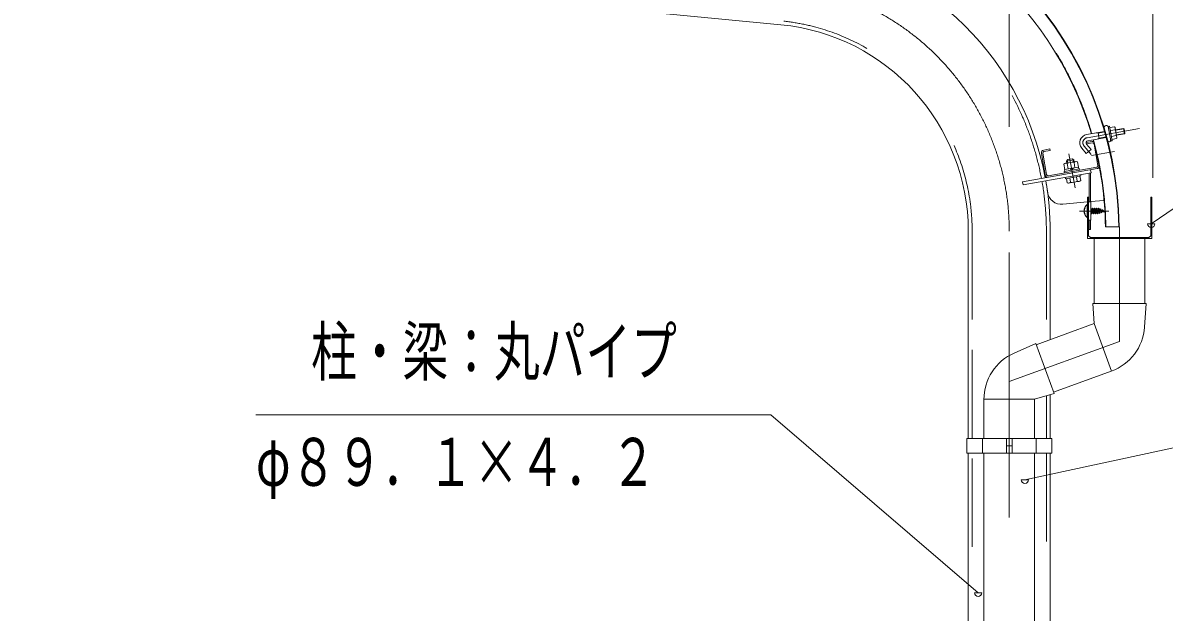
# Model space of a CAD drawing. Units: millimetres, scale not verified. Extents: x -27014 to 27021, y -10500 to 10500.
# Drawn here: x 19128 to 22231, y 5638 to 7239 of the extents above; entities that cross this region are included whole.
import ezdxf
from ezdxf.enums import TextEntityAlignment as Align

# ---------------------------------------------------------------- set-up
doc = ezdxf.new("R2010")
doc.units = ezdxf.units.MM
doc.header["$LTSCALE"] = 60
doc.linetypes.add('USER2', pattern=[10, 4, -6])
doc.linetypes.add('USER3', pattern=[24, 12, -5, 2, -5])
for name, color, linetype, lineweight in [('0-6_2-02BOLD', 7, 'Continuous', 18), ('0-7_2-12HIDDEN', 3, 'USER2', 18), ('0-8_2-22CENTER', 3, 'USER3', 18), ('0-9_2-42THIN', 4, 'Continuous', 18), ('0-A_2-52DIM', 3, 'Continuous', 18)]:
    doc.layers.add(name, color=color, linetype=linetype, lineweight=lineweight)
doc.styles.add('ＭＳ ゴシック', font='')
doc.styles.get('ＭＳ ゴシック').set_extended_font_data('MS Gothic')

msp = doc.modelspace()

# ---------------------------------------------------------------- linework, layer by layer
at = {"layer": '0-6_2-02BOLD'}
for p, q in [((17385.92, 7599.64), (21188.83, 7233.46)), ((22123.06, 6937.03), (22120.45, 6951.8)), ((22068.85, 6943.65), (22020.06, 6935.05)), ((22022.99, 6918.43), (22073.44, 6927.32)), ((22054.46, 6923.98), (22051.53, 6940.59)), ((22097.41, 6948.36), (22084.8, 6946.13)), ((22087.62, 6930.14), (22100.23, 6932.37)), ((22019.25, 6883.49), (22006.72, 6898.42)), ((22019.39, 6909.61), (22036.13, 6912.56)), ((22040.83, 6908.92), (22051.01, 6851.21)), ((21896.98, 6883.96), (21907.23, 6825.86)), ((21911.17, 6826.55), (21900.92, 6884.66)), ((21965.57, 6862.8), (21985.27, 6866.28)), ((21988.34, 6845.24), (21985.83, 6859.53)), ((22047.77, 6846.58), (21915.8, 6823.31)), ((21967.35, 6856.27), (21969.87, 6841.98)), ((21975.05, 6837.82), (21979.11, 6843.61)), ((21979.98, 6838.69), (21984.03, 6844.48)), ((21998.31, 6847), (21999.19, 6842.07)), ((22000.91, 6842.37), (22001.6, 6838.44)), ((22004.38, 6822.68), (22003.69, 6826.62)), ((22026.86, 6752.53), (22026.86, 6830.7)), ((22032, 6831.61), (22030.6, 6839.49)), ((22030.61, 6831.36), (22030.61, 6752.53)), ((21964.97, 6815.73), (21967.06, 6803.9)), ((21976.3, 6805.53), (21974.21, 6817.36)), ((21992.69, 6820.62), (21994.78, 6808.79)), ((22022.61, 6752.26), (21955.38, 6746.21)), ((22031.86, 6752.53), (22025.61, 6752.53)), ((22030.61, 6752.98), (22067.42, 6756.3)), ((22032.21, 6733.53), (22031.86, 6734.41)), ((22034.31, 6720.03), (22031.86, 6733.64)), ((22037.01, 6735.03), (22035.81, 6735.03)), ((22040.61, 6733.53), (22037.61, 6733.53)), ((22042.41, 6735.03), (22041.21, 6735.03)), ((22046.01, 6733.53), (22048.71, 6721.53)), ((22047.81, 6735.03), (22048.41, 6733.53)), ((22054.71, 6720.76), (22052.01, 6735.03)), ((22053.21, 6734.91), (22055.91, 6721.24)), ((22031.86, 6726.98), (22033.11, 6720.03)), ((22032.51, 6721.53), (22031.86, 6721.53)), ((22037.91, 6721.53), (22034.91, 6721.53)), ((22039.71, 6720.03), (22040.31, 6721.53)), ((22043.31, 6721.53), (22043.91, 6720.03)), ((22049.31, 6720.03), (22050.51, 6720.03)), ((22059.13, 6730.92), (22062.21, 6729.69)), ((21698.43, 6672.44), (21698.43, 6109.94)), ((21698.44, 6109.94), (21698.44, 6672.44)), ((21921.18, 6378.16), (21921.18, 6672.44)), ((22108.61, 6684.84), (22071.1, 6684.84)), ((22040.58, 6652.53), (22040.58, 6476.62)), ((22178.07, 6476.62), (22178.07, 6652.53)), ((22040.57, 6421.61), (22036.82, 6476.62)), ((22036.82, 6476.62), (22181.83, 6476.62)), ((22181.83, 6476.62), (22177.42, 6412.13)), ((21883.21, 6364.34), (22040.57, 6421.61)), ((22040.57, 6421.61), (22087.6, 6292.41)), ((21881.92, 6367.87), (21822.84, 6341.67)), ((21931.53, 6231.61), (21881.93, 6367.87)), ((22087.27, 6292.29), (21930.24, 6235.13)), ((21741.06, 6109.94), (21741.06, 6216.32)), ((21741.06, 6216.32), (21878.55, 6216.32)), ((21878.55, 6216.32), (21931.52, 6231.61)), ((21878.56, 6109.94), (21878.56, 6216.32)), ((21921.18, 6228.63), (21921.18, 6109.94)), ((21737.06, 6069.93), (21737.06, 6109.93)), ((21802.18, 6069.93), (21802.18, 6109.93)), ((21802.18, 6089.93), (21817.43, 6089.93)), ((21817.43, 6109.93), (21817.43, 6069.93)), ((21882.55, 6109.93), (21882.55, 6069.93)), ((21698.43, 1614.93), (21698.43, 6069.93)), ((21741.06, 6069.93), (21741.06, 1614.93)), ((21878.56, 6069.93), (21878.56, 1614.93)), ((21921.18, 1614.93), (21921.18, 6069.93))]:
    msp.add_line(p, q, dxfattribs=at)
for points in [[(22089.68, 6918.44), (22082.74, 6957.84), (22078.8, 6957.14), (22085.74, 6917.75)], [(22189.61, 6655.53), (22194.61, 6660.53), (22194.61, 6765.03), (22197.61, 6765.03), (22197.61, 6652.53), (22022.61, 6652.53), (22022.61, 6765.03), (22025.61, 6765.03), (22025.61, 6660.53), (22030.61, 6655.53)], [(21694.44, 6069.93), (21694.44, 6109.93), (21925.18, 6109.93), (21925.18, 6069.93)]]:
    msp.add_lwpolyline(points, close=True, dxfattribs=at)
for points in [[(22083.39, 6954.13), (22096, 6956.35), (22097.61, 6954.43), (22102.5, 6926.74), (22101.64, 6924.38), (22089.03, 6922.15)], [(22101.36, 6933.2), (22123.06, 6937.03), (22124.08, 6938.47), (22121.9, 6950.79), (22120.45, 6951.8), (22098.76, 6947.97)], [(21904.16, 6889.29), (21920.9, 6892.24), (21920.21, 6896.18), (21903.47, 6893.23)], [(22035.44, 6916.5), (22018.69, 6913.55), (22019.4, 6909.61)], [(22019.65, 6909.27), (22032.19, 6894.34), (22019.25, 6883.49)], [(21960.63, 6840.35), (21958.11, 6854.64), (21960.78, 6856.88), (21991.8, 6862.35), (21995.07, 6861.16), (21997.59, 6846.87)], [(21986.13, 6861.35), (21985.27, 6866.28), (21980.93, 6869.32), (21968.61, 6867.14), (21965.57, 6862.8), (21966.44, 6857.88)], [(22032, 6831.61), (21847.51, 6799.08), (21846.13, 6806.96), (22048.47, 6842.64)], [(22000.91, 6842.37), (21959.05, 6834.99), (21959.74, 6831.06)], [(21960.78, 6835.3), (21959.91, 6840.23), (21998.31, 6847)], [(22004.38, 6822.68), (21962.52, 6815.3), (21961.83, 6819.24)], [(21967.06, 6803.9), (21970.33, 6802.71), (22001.35, 6808.19), (22004.02, 6810.42), (22001.93, 6822.25)], [(22022.61, 6709.83), (22021.56, 6709.83), (22021.56, 6745.23), (22022.61, 6745.23)], [(22031.86, 6752.53), (22031.86, 6702.53), (22025.61, 6702.53)], [(22045.71, 6721.53), (22045.11, 6720.03), (22043.91, 6720.03), (22041.21, 6735.03), (22040.61, 6733.53), (22043.31, 6721.53), (22040.31, 6721.53), (22037.61, 6733.53), (22037.01, 6735.03), (22039.71, 6720.03), (22038.51, 6720.03), (22035.81, 6735.03), (22035.21, 6733.53), (22032.21, 6733.53), (22034.91, 6721.53), (22034.31, 6720.03), (22033.11, 6720.03), (22032.51, 6721.53), (22031.86, 6724.42)], [(22035.21, 6733.53), (22037.91, 6721.53), (22038.51, 6720.03)], [(22045.11, 6720.03), (22042.41, 6735.03), (22043.01, 6733.53)], [(22051.41, 6733.53), (22048.41, 6733.53), (22051.11, 6721.53), (22050.51, 6720.03), (22047.81, 6735.03), (22046.61, 6735.03), (22049.31, 6720.03), (22048.71, 6721.53), (22045.71, 6721.53), (22043.01, 6733.53), (22046.01, 6733.53), (22046.61, 6735.03)], [(22056.51, 6723.09), (22055.91, 6721.24), (22054.71, 6720.76), (22054.11, 6722.13), (22051.41, 6733.53), (22052.01, 6735.03), (22053.21, 6734.91), (22053.81, 6733.05)], [(22026.86, 6702.53), (22026.86, 6676.98), (22030.61, 6676.98), (22030.61, 6702.53)], [(22051.11, 6721.53), (22052.61, 6721.53), (22054.11, 6722.13)], [(22061.91, 6725.25), (22061.31, 6723.39), (22060.11, 6722.91), (22059.51, 6724.29), (22056.51, 6723.09), (22053.81, 6733.05), (22056.81, 6731.85), (22059.51, 6724.29)], [(22060.11, 6722.91), (22057.41, 6733.22), (22056.81, 6731.85)], [(22057.41, 6733.22), (22058.61, 6732.75), (22061.31, 6723.39)], [(22064.89, 6726.44), (22061.91, 6725.25), (22059.21, 6730.89)], [(22066.71, 6725.55), (22065.51, 6725.07), (22062.81, 6731.07), (22062.21, 6729.69), (22064.91, 6726.45)], [(22062.81, 6731.07), (22064.01, 6730.59), (22066.71, 6725.55)], [(22065.99, 6726.89), (22067.61, 6727.53), (22065.11, 6728.53)]]:
    msp.add_lwpolyline(points, dxfattribs=at)
for centre, radius, start, end in [((21134.81, 6672.43), 972.62, 0.73094, 84.50003), ((21134.81, 6672.43), 973.88, 0.73001, 84.5), ((21134.81, 6672.43), 936.38, 16.43245, 84.5), ((21134.81, 6672.43), 786.38, 10.65315, 84.50005), ((21134.81, 6672.43), 563.62, 0, 84.50003), ((22073.37, 6953.64), 5.95, 10.01471, 190.01471), ((22090.87, 6951.33), 7.19, 335.62325, 35.62325), ((22023.96, 6912.89), 22.5, 99.99847, 220.00092), ((21134.81, 6672.43), 936.38, 0.75925, 15.39432), ((22081.17, 6919.48), 4.21, 190.00774, 10.00774), ((22073.6, 6935.91), 26.87, 352.41954, 27.59546), ((22095.1, 6927.34), 7.19, 344.39175, 44.39175), ((21904.85, 6885.35), 8, 100.00313, 190.00211), ((21904.85, 6885.35), 4, 100.00652, 190.00652), ((22023.96, 6912.89), 5.62, 100.00249, 220.00249), ((22036.83, 6908.62), 8, 75.34628, 100.00198), ((22036.83, 6908.62), 4, 14.67992, 100.00677), ((21980.83, 6833.86), 26.15, 78.97455, 121.02536), ((21991.4, 6854.98), 7.19, 100.00273, 140.72955), ((21915.11, 6827.24), 4, 190.01537, 280.00652), ((21963.68, 6850.09), 7.19, 59.27591, 100.00273), ((22047.07, 6850.52), 4, 280.00652, 10.00652), ((22047.07, 6850.52), 8, 280.00217, 340.37393), ((21915.11, 6827.24), 8, 190.01096, 280.00211), ((21134.81, 6672.43), 786.38, 0, 10.0701), ((21134.83, 6672.34), 786.38, 7.7531, 10.07008), ((21970.74, 6810.08), 7.19, 280.00273, 320.72955), ((21981.3, 6831.2), 26.15, 258.97455, 301.02536), ((21998.45, 6814.97), 7.19, 239.27591, 280.00273), ((21951.17, 6783.48), 37.5, 187.75275, 276.44838), ((22036.41, 6727.53), 23.1, 129.98303, 230.0168), ((22024.86, 6727.53), 11.55, 137.75334, 222.24648), ((22040.24, 6421.5), 137.5, 290.00024, 356.09424), ((21878.56, 6215.97), 137.5, 113.90668, 180.16823)]:
    msp.add_arc(centre, radius, start, end, dxfattribs=at)
at = {"layer": '0-7_2-12HIDDEN'}
for p, q in [((21708.93, 6109.94), (21708.93, 6672.44)), ((21708.93, 6672.44), (21708.93, 6109.94)), ((21910.68, 6672.44), (21910.68, 6374.34)), ((21910.68, 6109.93), (21910.68, 6225.59)), ((21708.93, 1614.93), (21708.93, 6069.93)), ((21910.68, 6069.93), (21910.68, 1614.93))]:
    msp.add_line(p, q, dxfattribs=at)
for radius, start, end in [(937.62, 16.42381, 84.5), (775.88, 10.662, 84.50003), (574.12, 0, 84.50003), (937.62, 0.75822, 15.3871), (775.88, 0, 10.07104)]:
    msp.add_arc((21134.81, 6672.43), radius, start, end, dxfattribs=at)
at = {"layer": '0-8_2-22CENTER'}
for p, q in [((22021.52, 6926.73), (22163.6, 6951.79)), ((22013.19, 6903.85), (22032.07, 6881.35)), ((22033.69, 6878.11), (22096, 6889.09)), ((21988.55, 6790.04), (21972.14, 6883.19)), ((22080.31, 6727.53), (22000.38, 6727.53)), ((21809.81, -1305.07), (21809.81, 6672.44))]:
    msp.add_line(p, q, dxfattribs=at)
msp.add_lwpolyline([(21809.81, 6264.46), (22109.32, 6373.48), (22109.32, 6684.85)], dxfattribs=at)
for centre, radius, start, end in [((21134.81, 6672.43), 675, 0, 84.50003), ((22023.96, 6912.89), 14.06, 100.00238, 219.99998)]:
    msp.add_arc(centre, radius, start, end, dxfattribs=at)
at = {"layer": '0-9_2-42THIN'}
for p, q in [((22098.97, 6946.73), (22121.9, 6950.79)), ((22051.8, 6939.09), (22045.94, 6939.6)), ((22069.28, 6942.18), (22051.8, 6939.1)), ((22124.07, 6938.47), (22101.14, 6934.43)), ((21967.6, 6865.7), (21968.9, 6858.31)), ((21983.68, 6860.92), (21982.37, 6868.3))]:
    msp.add_line(p, q, dxfattribs=at)
msp.add_lwpolyline([(22048.87, 6922.99), (22054.2, 6925.48), (22073.04, 6928.8)], dxfattribs=at)
at = {"layer": '0-A_2-52DIM'}
for p, q in [((22199.81, 6817.44), (22199.81, 9182.47)), ((21809.81, 8832.47), (21809.81, 6955.97)), ((22205.87, 6692.54), (22185.87, 6692.54)), ((19761.67, 6174), (21161.66, 6174)), ((21161.66, 6174), (21725.13, 5690.61)), ((21862.3, 5997.63), (21842.3, 5997.63)), ((21735.13, 5690.61), (21715.13, 5690.61))]:
    msp.add_line(p, q, dxfattribs=at)
for points in [[(24559.81, 7144.93), (22859.81, 7144.93), (22195.87, 6692.54)], [(21852.29, 5997.63), (23909.81, 6439.95), (25909.8, 6439.95)]]:
    msp.add_lwpolyline(points, dxfattribs=at)
for centre in [(22195.87, 6692.54), (21852.3, 5997.63), (21725.13, 5690.61)]:
    msp.add_arc(centre, 10, 180, 0, dxfattribs=at)

# ---------------------------------------------------------------- texts
at = {"layer": '0-A_2-52DIM', "color": 7, "style": 'ＭＳ ゴシック', "width": 0.7}
for s, p in [('柱・梁：丸パイプ', (19911.66, 6241.77)), ('φ８９．１×４．２', (19761.67, 5941.77))]:
    msp.add_text(s, height=130.2, dxfattribs=at).set_placement(p, align=Align.BOTTOM_LEFT)

doc.saveas('drawing.dxf')
